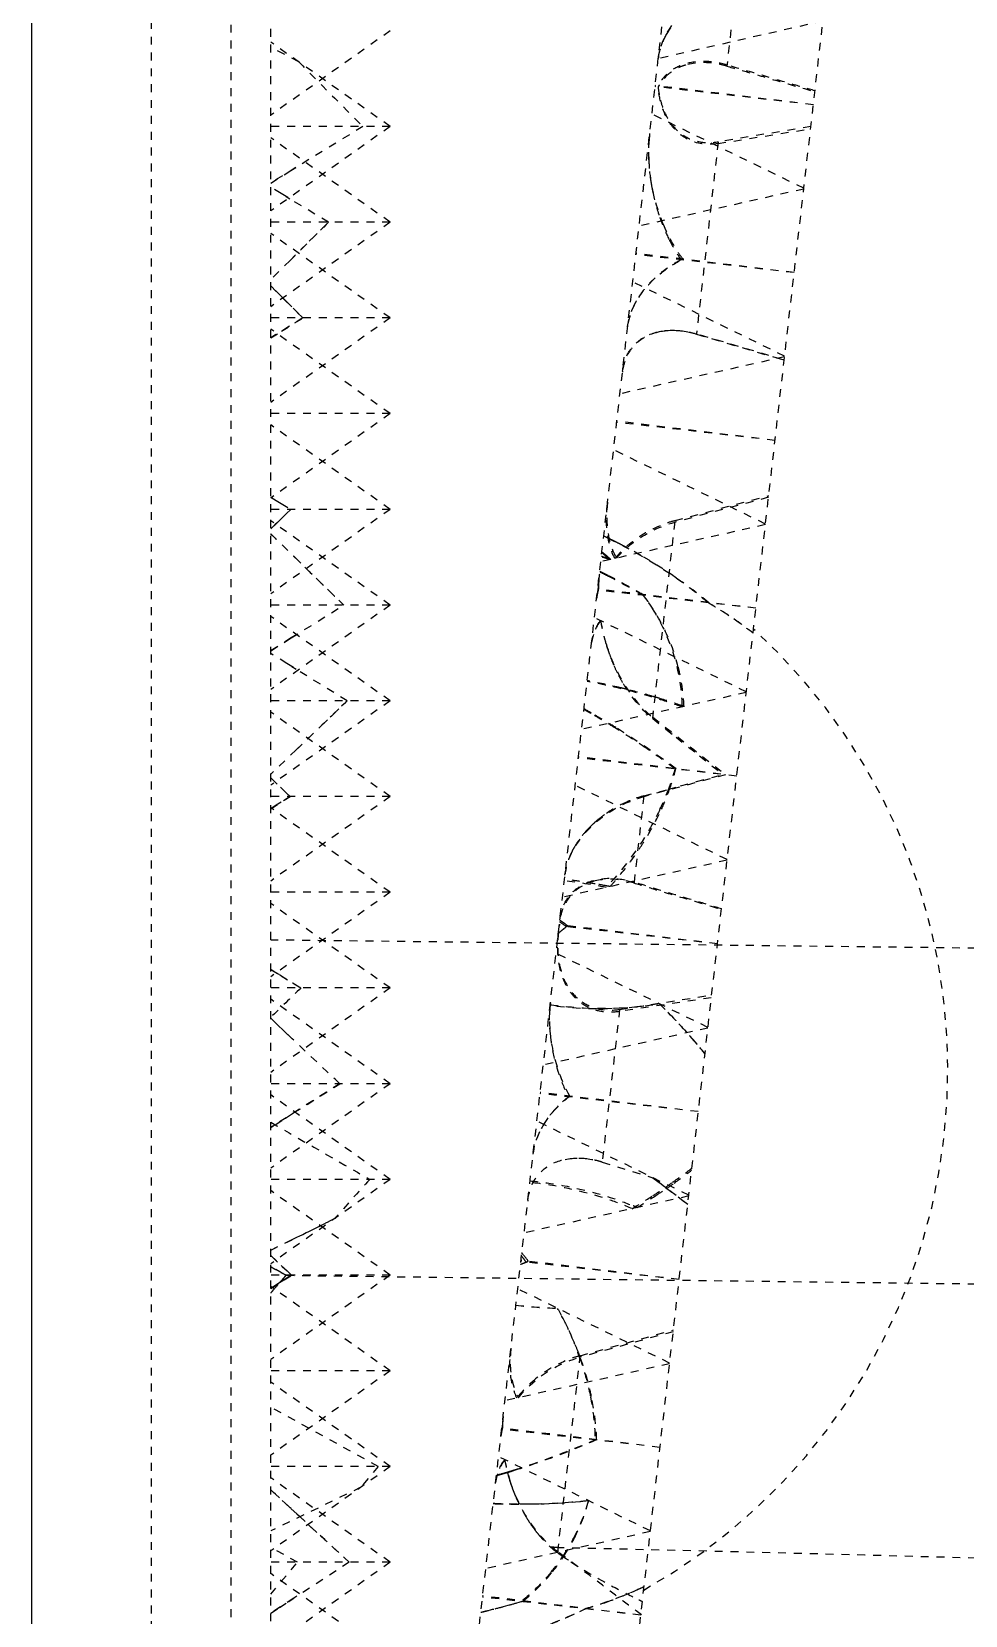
# Model space of a CAD drawing. Header units: millimetres. Extents: x 2089 to 2530, y 1631 to 2074.
# Drawn here: x 2403.78 to 2415.56, y 1871.93 to 1891.92 of the extents above; entities that cross this region are included whole.
import ezdxf

# ---------------------------------------------------------------- set-up
doc = ezdxf.new("R2010")
doc.units = ezdxf.units.MM
doc.linetypes.add('HIDDEN', pattern=[0.2, 0.1, -0.1])
doc.layers.add('DEFAULT_2', color=8, linetype='HIDDEN')

msp = doc.modelspace()

# ---------------------------------------------------------------- linework, layer by layer
at = {"color": 7, "linetype": 'Continuous'}
msp.add_line((2403.781, 1713.577), (2403.781, 2013.577), dxfattribs=at)
at = {"layer": 'DEFAULT_2', "color": 8, "linetype": 'HIDDEN'}
for p, q in [((2406.294, 1958.005), (2406.294, 1863.405)), ((2406.796, 1865.454), (2406.796, 1943.971)), ((2405.289, 1904.254), (2405.289, 1866.762)), ((2409.41, 1853.923), (2414.972, 1902.64)), ((2407.478, 1854.722), (2412.826, 1901.567)), ((2412.671, 1892.536), (2412.551, 1891.482)), ((2408.304, 1891.928), (2406.796, 1890.862)), ((2413.762, 1892.05), (2411.686, 1891.577)), ((2408.304, 1890.72), (2406.796, 1891.786)), ((2407.15, 1891.536), (2406.796, 1891.721)), ((2411.689, 1891.605), (2411.684, 1891.582)), ((2413.642, 1890.995), (2411.645, 1891.223)), ((2413.642, 1890.995), (2411.647, 1891.236)), ((2408.304, 1890.72), (2406.796, 1889.654)), ((2408.304, 1890.72), (2406.796, 1890.72)), ((2407.959, 1890.72), (2407.114, 1890.202)), ((2413.522, 1889.94), (2411.605, 1890.876)), ((2412.44, 1890.505), (2413.607, 1890.691)), ((2413.611, 1890.719), (2412.442, 1890.527)), ((2408.304, 1889.512), (2406.796, 1890.578)), ((2412.442, 1890.527), (2412.167, 1888.102)), ((2407.114, 1890.202), (2406.796, 1890.007)), ((2406.796, 1890.007), (2407.05, 1890.163)), ((2407.05, 1890.163), (2407.114, 1890.202)), ((2406.928, 1889.873), (2406.796, 1889.953)), ((2413.521, 1889.931), (2411.444, 1889.464)), ((2406.991, 1889.835), (2406.928, 1889.873)), ((2406.991, 1889.835), (2407.039, 1889.806)), ((2407.526, 1889.512), (2406.991, 1889.835)), ((2408.304, 1889.512), (2406.796, 1888.446)), ((2408.304, 1889.512), (2406.796, 1889.512)), ((2407.283, 1889.271), (2407.526, 1889.512)), ((2408.304, 1888.304), (2406.796, 1889.37)), ((2407.04, 1889.03), (2407.283, 1889.271)), ((2413.4, 1888.876), (2411.403, 1889.104)), ((2413.4, 1888.876), (2411.405, 1889.118)), ((2407.04, 1889.03), (2406.796, 1888.789)), ((2406.927, 1888.578), (2406.796, 1888.708)), ((2406.796, 1888.708), (2407.203, 1888.304)), ((2413.28, 1887.821), (2411.364, 1888.758)), ((2406.998, 1888.507), (2406.927, 1888.578)), ((2407.203, 1888.304), (2406.998, 1888.507)), ((2408.304, 1888.304), (2406.796, 1887.238)), ((2408.304, 1888.304), (2406.796, 1888.304)), ((2407.203, 1888.304), (2406.796, 1888.052)), ((2406.932, 1888.136), (2407.203, 1888.304)), ((2408.304, 1887.096), (2406.796, 1888.162)), ((2406.796, 1888.052), (2406.932, 1888.136)), ((2413.274, 1887.773), (2412.167, 1888.102)), ((2412.167, 1888.099), (2413.274, 1887.772)), ((2413.279, 1887.813), (2411.202, 1887.346)), ((2411.235, 1887.634), (2411.234, 1887.62)), ((2408.304, 1887.096), (2406.796, 1886.03)), ((2408.304, 1887.096), (2406.796, 1887.096)), ((2408.304, 1885.888), (2406.796, 1886.954)), ((2413.158, 1886.758), (2411.161, 1886.986)), ((2413.158, 1886.758), (2411.163, 1887)), ((2413.038, 1885.703), (2411.122, 1886.64)), ((2406.796, 1886.043), (2406.865, 1886.001)), ((2408.304, 1885.888), (2406.796, 1884.822)), ((2408.304, 1885.888), (2406.796, 1885.888)), ((2406.865, 1886.001), (2406.929, 1885.962)), ((2406.929, 1885.962), (2407.05, 1885.888)), ((2406.997, 1885.836), (2407.05, 1885.888)), ((2413.076, 1886.04), (2411.897, 1885.726)), ((2411.899, 1885.746), (2413.079, 1886.062)), ((2408.304, 1884.679), (2406.796, 1885.745)), ((2406.796, 1885.641), (2406.881, 1885.723)), ((2406.848, 1885.692), (2406.796, 1885.641)), ((2406.881, 1885.723), (2406.848, 1885.692)), ((2406.997, 1885.836), (2406.881, 1885.723)), ((2406.881, 1885.723), (2406.965, 1885.805)), ((2406.965, 1885.805), (2406.997, 1885.836)), ((2413.037, 1885.695), (2410.961, 1885.228)), ((2411.615, 1883.247), (2411.899, 1885.746)), ((2406.796, 1885.579), (2407.103, 1885.279)), ((2412.917, 1884.64), (2410.92, 1884.868)), ((2412.917, 1884.64), (2410.921, 1884.882)), ((2408.304, 1884.679), (2406.796, 1883.614)), ((2408.304, 1884.679), (2406.796, 1884.679)), ((2408.304, 1883.471), (2406.796, 1884.537)), ((2407.055, 1884.265), (2407.719, 1884.679)), ((2412.796, 1883.585), (2410.88, 1884.522)), ((2407.104, 1884.295), (2407.055, 1884.265)), ((2407.055, 1884.265), (2406.796, 1884.103)), ((2406.796, 1884.103), (2406.991, 1884.225)), ((2406.991, 1884.225), (2407.055, 1884.265)), ((2406.999, 1883.943), (2406.796, 1884.068)), ((2407.063, 1883.904), (2406.999, 1883.943)), ((2407.063, 1883.904), (2407.118, 1883.87)), ((2407.763, 1883.471), (2407.063, 1883.904)), ((2412.795, 1883.577), (2410.719, 1883.11)), ((2408.304, 1883.471), (2406.796, 1882.405)), ((2408.304, 1883.471), (2406.796, 1883.471)), ((2408.304, 1882.263), (2406.796, 1883.329)), ((2407.441, 1883.163), (2407.763, 1883.471)), ((2407.119, 1882.854), (2407.441, 1883.163)), ((2411.615, 1883.247), (2411.782, 1883.114)), ((2411.782, 1883.114), (2411.91, 1883.012)), ((2411.91, 1883.012), (2412.206, 1882.777)), ((2407.119, 1882.854), (2406.796, 1882.545)), ((2412.675, 1882.522), (2410.678, 1882.75)), ((2412.675, 1882.522), (2410.679, 1882.763)), ((2412.206, 1882.777), (2412.501, 1882.542)), ((2406.843, 1882.454), (2406.796, 1882.499)), ((2406.796, 1882.499), (2406.991, 1882.312)), ((2412.534, 1882.539), (2411.503, 1882.261)), ((2412.169, 1882.452), (2412.501, 1882.542)), ((2406.878, 1882.421), (2406.843, 1882.454)), ((2406.991, 1882.312), (2406.878, 1882.421)), ((2406.991, 1882.312), (2407.041, 1882.263)), ((2412.554, 1881.467), (2410.638, 1882.404)), ((2411.504, 1882.272), (2411.817, 1882.356)), ((2411.817, 1882.356), (2411.968, 1882.397)), ((2411.968, 1882.397), (2412.169, 1882.452)), ((2406.796, 1882.109), (2407.041, 1882.263)), ((2408.304, 1882.263), (2406.796, 1881.197)), ((2408.304, 1882.263), (2406.796, 1882.263)), ((2406.866, 1882.153), (2406.796, 1882.109)), ((2408.304, 1881.055), (2406.796, 1882.121)), ((2406.93, 1882.193), (2406.866, 1882.153)), ((2407.041, 1882.263), (2406.93, 1882.193)), ((2411.504, 1882.272), (2411.379, 1881.173)), ((2412.553, 1881.459), (2410.477, 1880.992)), ((2408.304, 1881.055), (2406.796, 1879.989)), ((2408.304, 1881.055), (2406.796, 1881.055)), ((2408.304, 1879.847), (2406.796, 1880.913)), ((2412.433, 1880.404), (2410.436, 1880.632)), ((2412.433, 1880.404), (2410.437, 1880.645)), ((2425.891, 1880.231), (2406.797, 1880.452)), ((2412.312, 1879.349), (2410.396, 1880.285)), ((2406.796, 1880.082), (2406.923, 1880.003)), ((2406.837, 1880.056), (2406.796, 1880.082)), ((2406.901, 1880.017), (2406.837, 1880.056)), ((2406.923, 1880.003), (2407.178, 1879.847)), ((2408.304, 1879.847), (2406.796, 1878.781)), ((2408.304, 1879.847), (2406.796, 1879.847)), ((2408.304, 1878.639), (2406.796, 1879.705)), ((2412.355, 1879.724), (2411.195, 1879.55)), ((2411.198, 1879.577), (2412.359, 1879.758)), ((2411.198, 1879.577), (2410.979, 1877.649)), ((2406.796, 1879.464), (2407.086, 1879.189)), ((2412.312, 1879.341), (2410.235, 1878.873)), ((2408.304, 1878.639), (2406.796, 1877.573)), ((2408.304, 1878.639), (2406.796, 1878.639)), ((2407.667, 1878.639), (2406.796, 1878.085)), ((2408.304, 1877.431), (2406.796, 1878.497)), ((2407.086, 1878.27), (2407.667, 1878.639)), ((2412.191, 1878.286), (2410.194, 1878.514)), ((2412.191, 1878.286), (2410.196, 1878.527)), ((2406.796, 1878.085), (2406.828, 1878.105)), ((2406.828, 1878.105), (2406.853, 1878.121)), ((2406.853, 1878.121), (2406.983, 1878.204)), ((2406.983, 1878.204), (2407.047, 1878.245)), ((2407.047, 1878.245), (2407.086, 1878.27)), ((2412.071, 1877.231), (2410.154, 1878.167)), ((2410.979, 1877.649), (2411.617, 1877.452)), ((2408.304, 1877.431), (2406.796, 1876.365)), ((2408.304, 1877.431), (2406.796, 1877.431)), ((2411.764, 1877.339), (2411.617, 1877.452)), ((2411.617, 1877.452), (2412.058, 1877.116)), ((2411.79, 1877.319), (2411.764, 1877.339)), ((2411.91, 1877.226), (2411.79, 1877.319)), ((2408.304, 1876.223), (2406.796, 1877.289)), ((2412.07, 1877.222), (2409.993, 1876.755)), ((2410.041, 1877.17), (2410.039, 1877.156)), ((2412.057, 1877.113), (2411.91, 1877.226)), ((2406.796, 1876.538), (2407.065, 1876.67)), ((2406.848, 1876.421), (2406.796, 1876.47)), ((2406.796, 1876.47), (2407.003, 1876.276)), ((2406.884, 1876.387), (2406.848, 1876.421)), ((2406.913, 1876.264), (2406.862, 1876.292)), ((2407.003, 1876.276), (2406.884, 1876.387)), ((2411.949, 1876.167), (2409.952, 1876.395)), ((2411.949, 1876.167), (2409.954, 1876.409)), ((2408.304, 1876.223), (2406.796, 1875.157)), ((2406.796, 1876.054), (2407.06, 1876.223)), ((2408.304, 1876.223), (2406.796, 1876.223)), ((2406.873, 1876.103), (2406.796, 1876.054)), ((2406.907, 1876.125), (2406.873, 1876.103)), ((2406.937, 1876.144), (2406.907, 1876.125)), ((2406.925, 1876.257), (2406.99, 1876.221)), ((2407.006, 1876.189), (2406.937, 1876.144)), ((2407.06, 1876.221), (2406.988, 1876.221)), ((2425.891, 1875.983), (2406.989, 1876.216)), ((2407.003, 1876.276), (2407.06, 1876.223)), ((2407.06, 1876.223), (2407.006, 1876.189)), ((2408.304, 1875.015), (2406.796, 1876.081)), ((2411.829, 1875.112), (2409.913, 1876.049)), ((2411.874, 1875.509), (2410.698, 1875.186)), ((2410.701, 1875.206), (2411.877, 1875.531)), ((2411.828, 1875.104), (2409.751, 1874.637)), ((2410.419, 1872.73), (2410.701, 1875.206)), ((2408.304, 1875.015), (2406.796, 1873.949)), ((2408.304, 1875.015), (2406.796, 1875.015)), ((2408.304, 1873.807), (2406.796, 1874.873)), ((2408.154, 1873.807), (2406.796, 1874.557)), ((2411.707, 1874.049), (2409.71, 1874.277)), ((2411.707, 1874.049), (2409.712, 1874.291)), ((2411.587, 1872.994), (2409.671, 1873.931)), ((2408.304, 1873.807), (2406.796, 1872.741)), ((2408.304, 1873.807), (2406.796, 1873.807)), ((2408.154, 1873.807), (2407.933, 1873.545)), ((2408.304, 1872.599), (2406.796, 1873.665)), ((2407.933, 1873.545), (2406.796, 1872.994)), ((2406.796, 1873.514), (2407.055, 1873.274)), ((2407.055, 1873.274), (2407.126, 1873.208)), ((2407.126, 1873.208), (2407.159, 1873.179)), ((2407.159, 1873.179), (2407.435, 1872.924)), ((2407.435, 1872.924), (2407.788, 1872.599)), ((2411.586, 1872.986), (2409.51, 1872.519)), ((2407.135, 1872.599), (2406.796, 1872.786)), ((2406.796, 1872.197), (2407.135, 1872.599)), ((2408.304, 1872.599), (2406.796, 1871.533)), ((2408.304, 1872.599), (2406.796, 1872.599)), ((2407.788, 1872.599), (2407.127, 1872.17)), ((2408.304, 1871.39), (2406.796, 1872.456)), ((2407.089, 1872.146), (2406.796, 1871.956)), ((2406.906, 1872.027), (2407.024, 1872.104)), ((2407.024, 1872.104), (2407.089, 1872.146)), ((2407.127, 1872.17), (2407.089, 1872.146)), ((2411.466, 1871.931), (2409.469, 1872.159)), ((2411.466, 1871.931), (2409.47, 1872.173)), ((2406.796, 1871.956), (2406.906, 1872.027))]:
    msp.add_line(p, q, dxfattribs=at)
for centre, radius, start, end in [((2725.069, 2206.011), 447.177, 224.68804, 224.83522), ((2412.38, 1891.489), 0.7, 170.7048, 172.7842), ((2412.158, 1890.973), 0.534, 127.7553, 152.6438), ((2413.582, 1890.402), 2.018, 173.4884, 174.55), ((2414.013, 1890.397), 2.449, 182.4797, 188.225), ((2414.074, 1890.405), 2.511, 188.2057, 189.2814), ((2414.11, 1890.411), 2.547, 189.285, 191.7472), ((2414.093, 1890.407), 2.53, 191.7311, 199.2917), ((2796.271, 2284.16), 557.277, 225.662, 225.79451), ((2408.196, 1879.613), 6.565, 64.0791, 64.7445), ((2408.213, 1879.648), 6.526, 63.7203, 64.0789), ((2408.227, 1879.677), 6.495, 63.3046, 63.7204), ((2408.89, 1878.461), 7.136, 72.1707, 73.0734), ((2408.842, 1878.272), 7.337, 72.5024, 73.1526), ((2408.726, 1882.622), 3.527, 48.9731, 50.4215), ((2408.582, 1882.388), 3.808, 50.3431, 51.0841), ((2408.822, 1882.681), 3.429, 49.4823, 50.3016), ((2409.11, 1883.014), 2.989, 48.595, 49.5307), ((2412.139, 1884.431), 1.305, 136.1247, 140.1219), ((2408.243, 1879.707), 6.46, 62.9304, 63.3045), ((2408.258, 1879.737), 6.427, 62.5628, 62.9304), ((2408.284, 1879.786), 6.372, 61.7849, 62.5634), ((2408.348, 1879.905), 6.237, 59.9931, 61.7888), ((2408.4, 1879.997), 6.131, 58.7009, 59.9885), ((2406.269, 1875.687), 10.509, 62.9759, 63.575), ((2406.176, 1875.5), 10.725, 63.285, 63.5872), ((2409.158, 1883.118), 2.869, 48.0953, 48.98), ((2409.054, 1878.945), 6.631, 72.1467, 72.5052), ((2408.428, 1880.042), 6.078, 55.0435, 58.7059), ((2412.902, 1884.821), 1.975, 176.9883, 178.6598), ((2412.802, 1884.826), 1.875, 173.5087, 176.9977), ((2412.854, 1884.86), 1.924, 177.4867, 179.3843), ((2412.744, 1884.865), 1.813, 173.5153, 177.4991), ((2406.307, 1875.761), 10.433, 63.1124, 63.2844), ((2406.4, 1875.944), 10.227, 62.9265, 63.1124), ((2406.561, 1876.263), 9.863, 61.1804, 62.9753), ((2406.553, 1876.245), 9.89, 61.2304, 62.9222), ((2406.701, 1876.509), 9.586, 60.0139, 61.2466), ((2406.71, 1876.528), 9.559, 59.9489, 61.1983), ((2408.501, 1880.146), 5.951, 50.048, 55.0429), ((2411.613, 1884.681), 0.71, 170.3913, 173.4713), ((2411.647, 1884.676), 0.744, 167.4763, 170.4164), ((2411.682, 1884.668), 0.78, 165.2117, 167.4638), ((2413.293, 1884.864), 2.365, 189.2728, 196.9399), ((2413.229, 1884.865), 2.303, 189.5347, 196.5631), ((2407.802, 1878.814), 7.537, 299.4047, 47.5687), ((2413.309, 1884.869), 2.382, 196.9335, 198.2733), ((2413.273, 1884.857), 2.343, 198.2656, 200.9147), ((2413.206, 1884.831), 2.272, 200.9162, 203.768), ((2413.155, 1884.809), 2.217, 203.7688, 207.3384), ((2409.196, 1875.077), 8.793, 79.34, 79.5638), ((2409.268, 1875.442), 8.421, 76.6664, 79.358), ((2413.035, 1884.746), 2.081, 207.3188, 210.5067), ((2409.357, 1875.829), 8.024, 75.9423, 76.6486), ((2409.414, 1876.051), 7.794, 73.5776, 75.9504), ((2409.47, 1876.249), 7.589, 72.9472, 73.5687), ((2409.508, 1876.37), 7.462, 70.6289, 72.9521), ((2405.48, 1874.038), 10.709, 59.9794, 60.5367), ((2405.446, 1873.968), 10.795, 60.0072, 60.5793), ((2405.465, 1874.011), 10.74, 59.1872, 59.9793), ((2405.431, 1873.942), 10.825, 59.2225, 60.0071), ((2409.547, 1876.481), 7.345, 70.404, 70.6234), ((2405.451, 1873.988), 10.767, 58.0792, 59.1872), ((2405.419, 1873.922), 10.849, 58.121, 59.2226), ((2405.549, 1874.143), 10.584, 55.604, 58.087), ((2405.519, 1874.08), 10.662, 53.1614, 58.1288), ((2722.041, 2275.362), 500.104, 231.63139, 231.76531), ((2405.54, 1874.136), 10.595, 53.1241, 55.5878), ((2408.935, 1883.435), 3.076, 339.1276, 344.4492), ((2408.922, 1883.395), 3.087, 340.0903, 345.3577), ((2408.762, 1883.5), 3.26, 334.4912, 339.1446), ((2408.785, 1883.445), 3.233, 335.4782, 340.083), ((2411.917, 1880.769), 1.558, 113.5775, 125.6259), ((2411.92, 1880.762), 1.566, 112.1873, 113.5924), ((2411.901, 1880.811), 1.514, 105.2018, 112.2273), ((2411.821, 1880.883), 1.409, 133.2579, 137.0881), ((2411.868, 1880.834), 1.477, 129.971, 133.272), ((2411.882, 1880.818), 1.499, 129.0468, 129.9771), ((2411.893, 1880.804), 1.516, 125.6721, 129.0423), ((2411.597, 1881.064), 1.12, 144.7839, 150.0835), ((2411.519, 1881.11), 1.03, 150.1082, 153.9386), ((2411.225, 1881.208), 0.719, 171.7706, 173.4936), ((2409.499, 1873.364), 7.901, 78.8382, 82.7173), ((2409.48, 1872.897), 8.384, 81.6568, 82.9948), ((2409.527, 1873.231), 8.046, 80.2579, 81.6409), ((2409.587, 1873.567), 7.705, 79.1835, 80.2716), ((2409.689, 1874.108), 7.155, 78.8037, 79.1742), ((2404.047, 1871.469), 11.232, 55.0796, 55.2825), ((2406.832, 1885.079), 5.79, 308.3584, 309.3849), ((2406.623, 1885.394), 6.166, 308.0805, 308.4826), ((2404.391, 1871.995), 10.586, 54.764, 55.1389), ((2407.118, 1884.772), 5.371, 308.4768, 309.3962), ((2405.084, 1872.954), 9.421, 54.5982, 55.0816), ((2405.52, 1873.593), 8.629, 54.5358, 54.7655), ((2407.35, 1884.447), 4.973, 309.3819, 309.9127), ((2486.98, 2010.04), 152.704, 238.37171, 238.4936), ((2412.026, 1879.465), 1.712, 173.4886, 174.6189), ((2407.15, 1884.099), 8.197, 305.1312, 307.2267), ((2407.169, 1884.026), 8.146, 305.3738, 307.3088), ((2407.054, 1884.243), 8.371, 303.0249, 304.3392), ((2407.096, 1884.138), 8.28, 303.4175, 304.5559), ((2407.172, 1884.069), 8.161, 304.3414, 305.1249), ((2407.216, 1883.963), 8.068, 304.5574, 305.3655), ((2406.878, 1884.514), 8.694, 300.9964, 303.0209), ((2409.948, 1873.663), 3.717, 67.1012, 67.5107), ((2406.948, 1884.361), 8.547, 301.5294, 303.4151), ((2324.854, 2044.061), 186.489, 296.06517, 296.34153), ((2324.977, 2043.812), 186.211, 296.15711, 296.34166), ((2409.966, 1873.707), 3.669, 66.6897, 67.1013), ((2404.714, 1872.342), 6.699, 38.1686, 38.3966), ((2417.885, 1896.277), 22.823, 240.9309, 241.121), ((2406.425, 1885.315), 9.624, 291.4718, 291.8888), ((2406.549, 1885.001), 9.286, 291.4715, 291.629), ((2405.281, 1872.846), 5.916, 37.0923, 37.7229), ((2406.163, 1885.974), 10.333, 291.6283, 291.9112), ((2405.77, 1873.17), 5.358, 37.0521, 38.1838), ((2406.207, 1873.546), 4.754, 36.7049, 37.096), ((2406.177, 1885.934), 10.291, 291.8878, 292.0825), ((2398.763, 1883.223), 10.803, 318.9271, 319.3617), ((2400.458, 1881.798), 8.59, 318.6759, 319.207), ((2403.653, 1879.036), 4.366, 319.2454, 319.8182), ((2402.794, 1879.759), 5.489, 319.3962, 319.823), ((2410.13, 1873.181), 4.364, 139.2469, 139.8183), ((2411.035, 1872.417), 5.548, 139.3717, 139.8215), ((2410.763, 1883.826), 8.03, 263.7536, 267.5233), ((2410.715, 1883.648), 7.85, 263.9571, 267.8141), ((2407.026, 1873.892), 3.888, 19.3731, 20.3846), ((2407.011, 1873.841), 3.927, 20.0099, 20.9961), ((2411.426, 1874.219), 1.711, 176.5757, 178.0576), ((2411.349, 1874.223), 1.634, 173.5029, 176.5825), ((2411.36, 1874.257), 1.641, 175.3361, 178.8332), ((2411.273, 1874.263), 1.554, 173.5002, 175.3292), ((2410.444, 1874.103), 0.749, 170.9415, 173.4762), ((2410.473, 1874.098), 0.778, 168.4904, 170.9599), ((2410.504, 1874.092), 0.81, 166.8128, 168.4836), ((2406.7, 1883.876), 10.596, 288.5297, 293.2877), ((2406.689, 1883.902), 10.629, 288.5653, 293.3852), ((2411.842, 1874.266), 2.127, 190.083, 194.2286), ((2411.813, 1874.272), 2.099, 190.3985, 197.7629), ((2406.621, 1884.105), 10.843, 286.1828, 286.6994), ((2406.588, 1884.193), 10.932, 286.2338, 286.7365), ((2406.59, 1884.184), 10.924, 286.7365, 287.0166), ((2406.624, 1884.096), 10.834, 286.6994, 286.981), ((2411.867, 1874.272), 2.153, 194.2268, 197.0753), ((2406.593, 1884.176), 10.915, 287.0166, 287.2832), ((2406.627, 1884.087), 10.825, 286.981, 287.2502), ((2406.595, 1884.168), 10.907, 287.2832, 287.4784), ((2406.629, 1884.079), 10.816, 287.2502, 287.4469), ((2406.605, 1884.138), 10.876, 287.478, 288.564), ((2406.639, 1884.047), 10.783, 287.4464, 288.5711), ((2411.888, 1874.278), 2.175, 197.0753, 199.6113), ((2411.906, 1874.285), 2.194, 199.6107, 201.5489), ((2409.977, 1881.815), 8.484, 267.4778, 267.6363), ((2409.973, 1881.7), 8.369, 267.6317, 269.7692), ((2411.883, 1874.275), 2.169, 201.5436, 203.1164), ((2411.768, 1874.225), 2.044, 203.0883, 210.8869), ((2408.435, 1874.044), 2.465, 332.3378, 344.2636), ((2408.458, 1874.004), 2.432, 333.095, 345.0288), ((2411.691, 1874.182), 1.955, 210.9631, 213.5662), ((2411.608, 1874.126), 1.855, 213.5425, 216.7601), ((2411.493, 1874.04), 1.711, 216.7717, 219.4418), ((2408.47, 1874.029), 2.426, 326.2582, 332.2691), ((2408.5, 1873.985), 2.386, 326.7085, 333.0204), ((2409.914, 1867.242), 5.564, 84.7338, 85.7663), ((2411.015, 1873.553), 1.028, 227.8635, 234.6805), ((2395.106, 1873.773), 15.351, 356.0457, 356.3008), ((2413.208, 1876.649), 4.822, 234.6801, 235.4056), ((2388.974, 910.288), 962.733, 87.802424, 88.723291), ((2408.429, 1874.057), 2.476, 320.2271, 326.2472), ((2408.463, 1874.01), 2.431, 320.9314, 326.6989), ((2413.446, 1876.996), 5.243, 235.417, 236.893), ((2415.64, 1880.767), 9.607, 241.7816, 244.0749), ((2407.129, 1881.733), 10.036, 283.7365, 286.3661), ((2407.123, 1881.761), 10.066, 285.4604, 286.3519), ((2406.916, 1882.471), 10.805, 286.3436, 286.4959), ((2409.319, 1877.005), 5.199, 289.1155, 291.0493), ((2416.094, 1881.687), 10.634, 244.0424, 244.3148), ((2407.28, 1881.154), 9.439, 283.2688, 284.3958), ((2407.388, 1880.681), 8.953, 283.2946, 283.7224), ((2407.166, 1881.615), 9.913, 284.372, 285.4443), ((2408.192, 1877.286), 5.869, 291.3401, 296.0102), ((2409.206, 1877.341), 5.553, 286.3111, 289.0844)]:
    msp.add_arc(centre, radius, start, end, dxfattribs=at)
for centre, major_axis, ratio, start_param, end_param in [((2454.615, 1885.958), (55.528, 23.382), 0.329307, 2.441829, 2.454737), ((2434.763, 1886.195), (57.312, -24.679), 0.316941, -1.939793, -1.915254), ((2457.79, 1885.92), (55.528, 23.382), 0.329307, 2.52452, 2.541979)]:
    msp.add_ellipse(centre, major_axis=major_axis, ratio=ratio, start_param=start_param, end_param=end_param, dxfattribs=at)
for points, knots in [([(2412.671, 1892.536), (2412.538, 1892.501), (2412.29, 1892.399), (2411.907, 1892.115), (2411.708, 1891.797), (2411.685, 1891.584)], [0, 0, 0, 0, 0.286103, 0.552216, 1, 1, 1, 1]), ([(2411.79, 1891.881), (2411.831, 1891.953), (2412.05, 1892.251), (2412.394, 1892.45), (2412.669, 1892.521)], [0, 0, 0, 0, 0.2274, 1, 1, 1, 1]), ([(2411.689, 1891.603), (2411.693, 1891.626), (2411.714, 1891.723), (2411.753, 1891.815), (2411.79, 1891.881)], [0, 0, 0, 0, 0.241123, 1, 1, 1, 1]), ([(2412.552, 1891.496), (2412.46, 1891.523), (2412.278, 1891.554), (2412.017, 1891.523), (2411.806, 1891.412), (2411.713, 1891.294), (2411.682, 1891.232)], [0, 0, 0, 0, 0.292902, 0.556368, 0.787666, 1, 1, 1, 1]), ([(2412.034, 1891.497), (2412.015, 1891.491), (2411.943, 1891.467), (2411.875, 1891.429), (2411.831, 1891.395)], [0, 0, 0, 0, 0.261839, 1, 1, 1, 1]), ([(2412.551, 1891.482), (2412.506, 1891.495), (2412.337, 1891.534), (2412.156, 1891.532), (2412.034, 1891.497)], [0, 0, 0, 0, 0.267688, 1, 1, 1, 1]), ([(2412.551, 1891.482), (2412.643, 1891.455), (2412.875, 1891.391), (2413.244, 1891.279), (2413.522, 1891.201), (2413.661, 1891.16)], [0, 0, 0, 0, 0.249838, 0.625152, 1, 1, 1, 1]), ([(2413.662, 1891.171), (2413.57, 1891.198), (2413.338, 1891.263), (2412.969, 1891.377), (2412.691, 1891.455), (2412.552, 1891.496)], [0, 0, 0, 0, 0.249825, 0.625166, 1, 1, 1, 1]), ([(2412.44, 1890.505), (2412.322, 1890.486), (2412.089, 1890.505), (2411.844, 1890.714), (2411.723, 1890.968), (2411.69, 1891.144), (2411.682, 1891.232)], [0, 0, 0, 0, 0.301515, 0.550381, 0.776932, 1, 1, 1, 1]), ([(2411.761, 1890.911), (2411.785, 1890.854), (2411.848, 1890.74), (2411.943, 1890.649), (2411.998, 1890.612)], [0, 0, 0, 0, 0.483853, 1, 1, 1, 1]), ([(2411.755, 1889.475), (2411.676, 1889.664), (2411.569, 1890.048), (2411.557, 1890.447), (2411.578, 1890.636)], [0, 0, 0, 0, 0.518491, 1, 1, 1, 1]), ([(2411.574, 1890.594), (2411.571, 1890.569), (2411.563, 1890.468), (2411.563, 1890.367), (2411.566, 1890.291)], [0, 0, 0, 0, 0.247197, 1, 1, 1, 1]), ([(2411.998, 1890.612), (2412.058, 1890.572), (2412.204, 1890.512), (2412.362, 1890.514), (2412.442, 1890.527)], [0, 0, 0, 0, 0.46785, 1, 1, 1, 1]), ([(2411.705, 1889.571), (2411.714, 1889.547), (2411.75, 1889.45), (2411.792, 1889.355), (2411.827, 1889.286)], [0, 0, 0, 0, 0.245525, 1, 1, 1, 1]), ([(2411.996, 1889.046), (2411.971, 1889.081), (2411.878, 1889.216), (2411.802, 1889.363), (2411.755, 1889.475)], [0, 0, 0, 0, 0.259094, 1, 1, 1, 1]), ([(2411.827, 1889.286), (2411.837, 1889.265), (2411.882, 1889.18), (2411.933, 1889.098), (2411.974, 1889.039)], [0, 0, 0, 0, 0.245225, 1, 1, 1, 1]), ([(2411.299, 1888.19), (2411.318, 1888.362), (2411.451, 1888.622), (2411.724, 1888.887), (2411.9, 1888.999), (2411.996, 1889.046)], [0, 0, 0, 0, 0.455859, 0.717865, 1, 1, 1, 1]), ([(2411.974, 1889.039), (2411.944, 1889.023), (2411.828, 1888.958), (2411.72, 1888.879), (2411.647, 1888.812)], [0, 0, 0, 0, 0.257605, 1, 1, 1, 1]), ([(2411.647, 1888.812), (2411.622, 1888.79), (2411.532, 1888.701), (2411.455, 1888.6), (2411.409, 1888.519)], [0, 0, 0, 0, 0.261701, 1, 1, 1, 1]), ([(2411.409, 1888.519), (2411.395, 1888.494), (2411.343, 1888.394), (2411.31, 1888.284), (2411.3, 1888.202)], [0, 0, 0, 0, 0.261826, 1, 1, 1, 1]), ([(2411.235, 1887.634), (2411.245, 1887.72), (2411.3, 1887.896), (2411.515, 1888.094), (2411.828, 1888.17), (2412.053, 1888.136), (2412.167, 1888.102)], [0, 0, 0, 0, 0.218065, 0.442335, 0.700761, 1, 1, 1, 1]), ([(2411.696, 1888.127), (2411.631, 1888.112), (2411.509, 1888.068), (2411.362, 1887.948), (2411.271, 1887.798), (2411.243, 1887.687), (2411.235, 1887.634)], [0, 0, 0, 0, 0.278348, 0.531994, 0.774692, 1, 1, 1, 1]), ([(2412.167, 1888.099), (2412.126, 1888.111), (2411.973, 1888.148), (2411.809, 1888.151), (2411.696, 1888.127)], [0, 0, 0, 0, 0.265378, 1, 1, 1, 1]), ([(2411.137, 1885.268), (2411.111, 1885.32), (2411.03, 1885.542), (2411.024, 1885.784), (2411.044, 1885.959)], [0, 0, 0, 0, 0.250163, 1, 1, 1, 1]), ([(2411.046, 1885.98), (2411.039, 1885.919), (2411.024, 1885.679), (2411.069, 1885.428), (2411.158, 1885.272)], [0, 0, 0, 0, 0.254786, 1, 1, 1, 1]), ([(2411.158, 1885.272), (2411.203, 1885.324), (2411.412, 1885.527), (2411.681, 1885.669), (2411.897, 1885.726)], [0, 0, 0, 0, 0.234329, 1, 1, 1, 1]), ([(2411.899, 1885.746), (2411.849, 1885.733), (2411.659, 1885.671), (2411.481, 1885.572), (2411.363, 1885.482)], [0, 0, 0, 0, 0.258035, 1, 1, 1, 1]), ([(2412.309, 1884.714), (2412.211, 1884.796), (2411.802, 1885.116), (2411.351, 1885.381), (2410.997, 1885.548)], [0, 0, 0, 0, 0.246694, 1, 1, 1, 1]), ([(2411.363, 1885.482), (2411.348, 1885.471), (2411.29, 1885.425), (2411.236, 1885.375), (2411.198, 1885.335)], [0, 0, 0, 0, 0.255574, 1, 1, 1, 1]), ([(2411.938, 1883.898), (2411.897, 1884.061), (2411.778, 1884.384), (2411.596, 1884.675), (2411.492, 1884.812)], [0, 0, 0, 0, 0.493928, 1, 1, 1, 1]), ([(2411.497, 1884.802), (2411.647, 1884.598), (2411.892, 1884.148), (2411.979, 1883.643), (2411.985, 1883.395)], [0, 0, 0, 0, 0.504523, 1, 1, 1, 1]), ([(2412.881, 1884.328), (2412.836, 1884.363), (2412.652, 1884.501), (2412.459, 1884.626), (2412.309, 1884.714)], [0, 0, 0, 0, 0.245737, 1, 1, 1, 1]), ([(2412.322, 1884.708), (2412.372, 1884.679), (2412.564, 1884.562), (2412.749, 1884.433), (2412.881, 1884.33)], [0, 0, 0, 0, 0.254492, 1, 1, 1, 1]), ([(2410.959, 1884.483), (2410.909, 1884.419), (2410.863, 1884.317), (2410.844, 1884.21), (2410.841, 1884.182)], [0, 0, 0, 0, 0.74553, 1, 1, 1, 1]), ([(2410.842, 1884.186), (2410.845, 1884.213), (2410.863, 1884.319), (2410.91, 1884.42), (2410.959, 1884.483)], [0, 0, 0, 0, 0.254521, 1, 1, 1, 1]), ([(2411.022, 1884.208), (2411.073, 1884.038), (2411.221, 1883.689), (2411.462, 1883.386), (2411.617, 1883.263)], [0, 0, 0, 0, 0.473384, 1, 1, 1, 1]), ([(2411.985, 1883.395), (2411.89, 1883.429), (2411.497, 1883.56), (2411.095, 1883.658), (2410.788, 1883.716)], [0, 0, 0, 0, 0.244631, 1, 1, 1, 1]), ([(2411.242, 1883.69), (2411.266, 1883.65), (2411.37, 1883.487), (2411.5, 1883.339), (2411.615, 1883.247)], [0, 0, 0, 0, 0.239129, 1, 1, 1, 1]), ([(2410.509, 1881.271), (2410.534, 1881.489), (2410.73, 1881.817), (2411.117, 1882.116), (2411.368, 1882.225), (2411.503, 1882.261)], [0, 0, 0, 0, 0.449412, 0.714529, 1, 1, 1, 1]), ([(2411.705, 1882.096), (2411.663, 1882.01), (2411.477, 1881.658), (2411.234, 1881.338), (2411.029, 1881.116)], [0, 0, 0, 0, 0.239998, 1, 1, 1, 1]), ([(2411.447, 1881.604), (2411.474, 1881.644), (2411.577, 1881.805), (2411.667, 1881.974), (2411.726, 1882.103)], [0, 0, 0, 0, 0.255188, 1, 1, 1, 1]), ([(2410.789, 1881.843), (2410.779, 1881.832), (2410.741, 1881.79), (2410.706, 1881.745), (2410.682, 1881.71)], [0, 0, 0, 0, 0.254882, 1, 1, 1, 1]), ([(2410.594, 1881.562), (2410.583, 1881.542), (2410.548, 1881.461), (2410.523, 1881.375), (2410.514, 1881.311)], [0, 0, 0, 0, 0.258807, 1, 1, 1, 1]), ([(2411.078, 1881.127), (2411.112, 1881.165), (2411.244, 1881.317), (2411.365, 1881.479), (2411.447, 1881.604)], [0, 0, 0, 0, 0.254931, 1, 1, 1, 1]), ([(2410.444, 1880.706), (2410.454, 1880.794), (2410.509, 1880.971), (2410.722, 1881.174), (2411.038, 1881.254), (2411.265, 1881.218), (2411.381, 1881.183)], [0, 0, 0, 0, 0.218406, 0.442387, 0.700281, 1, 1, 1, 1]), ([(2410.91, 1881.203), (2410.812, 1881.182), (2410.628, 1881.099), (2410.514, 1880.933), (2410.481, 1880.848)], [0, 0, 0, 0, 0.525807, 1, 1, 1, 1]), ([(2411.379, 1881.173), (2411.339, 1881.185), (2411.187, 1881.223), (2411.024, 1881.227), (2410.91, 1881.203)], [0, 0, 0, 0, 0.265397, 1, 1, 1, 1]), ([(2411.379, 1881.173), (2411.471, 1881.145), (2411.7, 1881.072), (2412.07, 1880.966), (2412.344, 1880.88), (2412.482, 1880.838)], [0, 0, 0, 0, 0.250192, 0.624824, 1, 1, 1, 1]), ([(2412.483, 1880.845), (2412.391, 1880.873), (2412.162, 1880.946), (2411.793, 1881.054), (2411.518, 1881.141), (2411.381, 1881.183)], [0, 0, 0, 0, 0.250181, 0.624834, 1, 1, 1, 1]), ([(2411.195, 1879.55), (2411.117, 1879.538), (2410.965, 1879.537), (2410.762, 1879.61), (2410.614, 1879.735), (2410.484, 1879.931), (2410.41, 1880.211), (2410.414, 1880.438), (2410.427, 1880.551)], [0, 0, 0, 0, 0.158897, 0.300991, 0.427042, 0.544389, 0.770725, 1, 1, 1, 1]), ([(2410.427, 1880.551), (2410.418, 1880.471), (2410.411, 1880.311), (2410.446, 1880.073), (2410.539, 1879.844), (2410.655, 1879.719), (2410.725, 1879.671)], [0, 0, 0, 0, 0.24719, 0.491574, 0.737674, 1, 1, 1, 1]), ([(2410.568, 1878.482), (2410.467, 1878.671), (2410.329, 1879.062), (2410.304, 1879.477), (2410.326, 1879.67)], [0, 0, 0, 0, 0.522939, 1, 1, 1, 1]), ([(2410.321, 1879.625), (2410.318, 1879.595), (2410.31, 1879.47), (2410.314, 1879.344), (2410.324, 1879.251)], [0, 0, 0, 0, 0.245825, 1, 1, 1, 1]), ([(2411.7, 1879.648), (2411.592, 1879.628), (2411.134, 1879.567), (2410.668, 1879.58), (2410.321, 1879.624)], [0, 0, 0, 0, 0.239788, 1, 1, 1, 1]), ([(2410.322, 1879.636), (2410.441, 1879.62), (2410.899, 1879.575), (2411.365, 1879.591), (2411.701, 1879.648)], [0, 0, 0, 0, 0.260306, 1, 1, 1, 1]), ([(2410.725, 1879.671), (2410.788, 1879.628), (2410.944, 1879.563), (2411.112, 1879.564), (2411.198, 1879.577)], [0, 0, 0, 0, 0.467621, 1, 1, 1, 1]), ([(2412.275, 1879.02), (2412.23, 1879.074), (2412.047, 1879.291), (2411.852, 1879.498), (2411.7, 1879.648)], [0, 0, 0, 0, 0.246757, 1, 1, 1, 1]), ([(2411.7, 1879.648), (2411.752, 1879.597), (2411.951, 1879.394), (2412.14, 1879.18), (2412.274, 1879.016)], [0, 0, 0, 0, 0.253191, 1, 1, 1, 1]), ([(2410.324, 1879.251), (2410.327, 1879.217), (2410.344, 1879.081), (2410.375, 1878.946), (2410.404, 1878.847)], [0, 0, 0, 0, 0.244811, 1, 1, 1, 1]), ([(2410.404, 1878.847), (2410.413, 1878.816), (2410.454, 1878.687), (2410.507, 1878.563), (2410.553, 1878.473)], [0, 0, 0, 0, 0.244154, 1, 1, 1, 1]), ([(2410.107, 1877.75), (2410.122, 1877.886), (2410.237, 1878.169), (2410.444, 1878.386), (2410.568, 1878.482)], [0, 0, 0, 0, 0.466603, 1, 1, 1, 1]), ([(2410.384, 1878.316), (2410.363, 1878.293), (2410.285, 1878.201), (2410.22, 1878.098), (2410.182, 1878.017)], [0, 0, 0, 0, 0.261253, 1, 1, 1, 1]), ([(2410.553, 1878.473), (2410.537, 1878.46), (2410.478, 1878.412), (2410.423, 1878.358), (2410.384, 1878.316)], [0, 0, 0, 0, 0.255429, 1, 1, 1, 1]), ([(2410.182, 1878.017), (2410.173, 1877.996), (2410.138, 1877.914), (2410.115, 1877.826), (2410.108, 1877.76)], [0, 0, 0, 0, 0.258462, 1, 1, 1, 1]), ([(2410.041, 1877.17), (2410.051, 1877.257), (2410.105, 1877.435), (2410.317, 1877.641), (2410.635, 1877.723), (2410.863, 1877.686), (2410.979, 1877.65)], [0, 0, 0, 0, 0.218575, 0.442434, 0.700064, 1, 1, 1, 1]), ([(2410.978, 1877.649), (2410.939, 1877.661), (2410.786, 1877.7), (2410.624, 1877.704), (2410.511, 1877.68)], [0, 0, 0, 0, 0.264948, 1, 1, 1, 1]), ([(2411.356, 1877.062), (2411.258, 1877.104), (2410.842, 1877.263), (2410.402, 1877.355), (2410.066, 1877.393)], [0, 0, 0, 0, 0.240081, 1, 1, 1, 1]), ([(2410.068, 1877.413), (2410.184, 1877.401), (2410.627, 1877.342), (2411.064, 1877.223), (2411.369, 1877.096)], [0, 0, 0, 0, 0.25999, 1, 1, 1, 1]), ([(2410.416, 1875.803), (2410.441, 1875.757), (2410.536, 1875.577), (2410.618, 1875.389), (2410.671, 1875.246)], [0, 0, 0, 0, 0.254996, 1, 1, 1, 1]), ([(2410.677, 1875.248), (2410.659, 1875.295), (2410.582, 1875.484), (2410.491, 1875.668), (2410.416, 1875.803)], [0, 0, 0, 0, 0.245013, 1, 1, 1, 1]), ([(2409.827, 1875.299), (2409.821, 1875.245), (2409.808, 1875.034), (2409.847, 1874.815), (2409.921, 1874.675)], [0, 0, 0, 0, 0.254693, 1, 1, 1, 1]), ([(2409.902, 1874.671), (2409.881, 1874.718), (2409.813, 1874.912), (2409.807, 1875.124), (2409.825, 1875.277)], [0, 0, 0, 0, 0.249866, 1, 1, 1, 1]), ([(2409.921, 1874.675), (2409.966, 1874.732), (2410.18, 1874.961), (2410.467, 1875.122), (2410.698, 1875.186)], [0, 0, 0, 0, 0.232706, 1, 1, 1, 1]), ([(2410.701, 1875.206), (2410.647, 1875.192), (2410.445, 1875.123), (2410.257, 1875.012), (2410.135, 1874.912)], [0, 0, 0, 0, 0.259296, 1, 1, 1, 1]), ([(2410.694, 1875.182), (2410.709, 1875.141), (2410.762, 1874.979), (2410.805, 1874.814), (2410.83, 1874.689)], [0, 0, 0, 0, 0.254668, 1, 1, 1, 1]), ([(2410.842, 1874.692), (2410.834, 1874.733), (2410.795, 1874.899), (2410.745, 1875.063), (2410.701, 1875.184)], [0, 0, 0, 0, 0.245457, 1, 1, 1, 1]), ([(2410.135, 1874.912), (2410.112, 1874.893), (2410.028, 1874.82), (2409.952, 1874.737), (2409.902, 1874.671)], [0, 0, 0, 0, 0.259073, 1, 1, 1, 1]), ([(2410.83, 1874.689), (2410.839, 1874.643), (2410.87, 1874.463), (2410.886, 1874.279), (2410.889, 1874.143)], [0, 0, 0, 0, 0.254875, 1, 1, 1, 1]), ([(2410.908, 1874.146), (2410.907, 1874.191), (2410.897, 1874.374), (2410.871, 1874.556), (2410.842, 1874.692)], [0, 0, 0, 0, 0.24535, 1, 1, 1, 1]), ([(2409.748, 1873.893), (2409.699, 1873.827), (2409.653, 1873.722), (2409.635, 1873.614), (2409.631, 1873.586)], [0, 0, 0, 0, 0.745524, 1, 1, 1, 1]), ([(2409.632, 1873.591), (2409.635, 1873.618), (2409.653, 1873.725), (2409.699, 1873.829), (2409.748, 1873.893)], [0, 0, 0, 0, 0.254531, 1, 1, 1, 1]), ([(2410.419, 1872.73), (2410.339, 1872.79), (2410.072, 1873.043), (2409.895, 1873.378), (2409.814, 1873.632)], [0, 0, 0, 0, 0.272841, 1, 1, 1, 1]), ([(2409.604, 1873.344), (2409.706, 1873.339), (2410.108, 1873.327), (2410.51, 1873.344), (2410.807, 1873.375)], [0, 0, 0, 0, 0.255333, 1, 1, 1, 1]), ([(2410.807, 1873.375), (2410.737, 1873.368), (2410.448, 1873.341), (2410.157, 1873.33), (2409.939, 1873.331)], [0, 0, 0, 0, 0.24608, 1, 1, 1, 1]), ([(2410.171, 1872.953), (2410.183, 1872.939), (2410.231, 1872.882), (2410.283, 1872.829), (2410.325, 1872.791)], [0, 0, 0, 0, 0.246289, 1, 1, 1, 1]), ([(2411.473, 1871.935), (2411.296, 1872.066), (2410.95, 1872.338), (2410.596, 1872.598), (2410.419, 1872.73)], [0, 0, 0, 0, 0.499492, 1, 1, 1, 1]), ([(2410.332, 1872.472), (2410.305, 1872.439), (2410.189, 1872.307), (2410.059, 1872.187), (2409.957, 1872.103)], [0, 0, 0, 0, 0.247116, 1, 1, 1, 1]), ([(2409.984, 1872.11), (2410.018, 1872.138), (2410.149, 1872.252), (2410.269, 1872.378), (2410.35, 1872.478)], [0, 0, 0, 0, 0.253344, 1, 1, 1, 1]), ([(2410.769, 1872.015), (2410.833, 1872.034), (2411.084, 1872.112), (2411.329, 1872.207), (2411.507, 1872.29)], [0, 0, 0, 0, 0.255235, 1, 1, 1, 1]), ([(2411.506, 1872.289), (2411.48, 1872.277), (2411.375, 1872.229), (2411.268, 1872.184), (2411.186, 1872.153)], [0, 0, 0, 0, 0.24773, 1, 1, 1, 1]), ([(2409.398, 1871.539), (2409.517, 1871.565), (2409.987, 1871.684), (2410.444, 1871.856), (2410.769, 1872.015)], [0, 0, 0, 0, 0.252477, 1, 1, 1, 1])]:
    msp.add_open_spline(points, degree=3, knots=knots, dxfattribs=at)
for points in [[(2411.683, 1891.218), (2411.689, 1891.163), (2411.699, 1891.108), (2411.713, 1891.054)], [(2411.713, 1891.054), (2411.725, 1891.005), (2411.741, 1890.957), (2411.761, 1890.911)], [(2407.526, 1889.512), (2407.364, 1889.351), (2407.202, 1889.19), (2407.04, 1889.03)], [(2407.103, 1885.279), (2407.308, 1885.079), (2407.513, 1884.879), (2407.719, 1884.679)], [(2410.907, 1884.761), (2410.912, 1884.801), (2410.92, 1884.841), (2410.931, 1884.88)], [(2412.01, 1883.4), (2412.002, 1883.568), (2411.979, 1883.736), (2411.938, 1883.898)], [(2407.763, 1883.471), (2407.548, 1883.265), (2407.333, 1883.06), (2407.119, 1882.854)], [(2410.481, 1880.848), (2410.461, 1880.796), (2410.448, 1880.74), (2410.442, 1880.685)], [(2407.667, 1878.639), (2407.376, 1878.914), (2407.086, 1879.189), (2406.796, 1879.464)], [(2406.796, 1876.329), (2406.839, 1876.305), (2406.882, 1876.281), (2406.925, 1876.257)], [(2406.824, 1876.029), (2406.852, 1876.062), (2406.88, 1876.094), (2406.909, 1876.126)], [(2406.824, 1876.029), (2406.852, 1876.061), (2406.879, 1876.093), (2406.907, 1876.125)], [(2406.991, 1876.219), (2406.965, 1876.234), (2406.939, 1876.249), (2406.913, 1876.264)], [(2408.304, 1876.223), (2407.889, 1876.223), (2407.474, 1876.221), (2407.06, 1876.221)], [(2409.7, 1874.186), (2409.704, 1874.221), (2409.71, 1874.256), (2409.719, 1874.29)], [(2407.788, 1872.599), (2407.457, 1872.903), (2407.126, 1873.208), (2406.796, 1873.514)], [(2410.583, 1872.604), (2410.75, 1872.495), (2410.922, 1872.395), (2411.097, 1872.301)]]:
    msp.add_open_spline(points, degree=3, dxfattribs=at)

doc.saveas('drawing.dxf')
